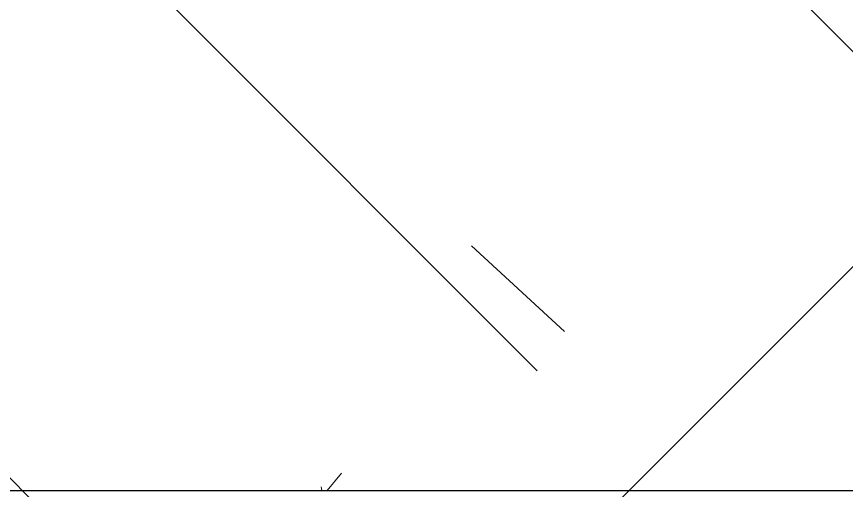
# Model space of a CAD drawing. Header units: millimetres. Extents: x 3774 to 718460, y -768339 to 192544.
# Drawn here: x 513448.6 to 513668.8, y -732511.6 to -732386 of the extents above; entities that cross this region are included whole.
import ezdxf

# ---------------------------------------------------------------- set-up
doc = ezdxf.new("R2010")
doc.units = ezdxf.units.MM
doc.set_wipeout_variables(frame=1)
doc.linetypes.add('XKITLINE00', pattern=[0])
doc.layers.add('000 - 0_HIDE_OBJ_FRAMING_DEF_SUB_1', color=7, linetype='Continuous')
doc.layers.add('Part', color=7, linetype='Continuous', lineweight=0)

# ---------------------------------------------------------------- blocks, each defined once
blk = doc.blocks.new('*A22826573')
at = {"layer": 'Part', "color": 7, "linetype": 'XKITLINE00', "lineweight": 0}
blk.add_line((2577.484961, -165.539902), (2577.484961, -156.347902), dxfattribs=at)
blk = doc.blocks.new('*A20176356')
at = {"layer": 'Part', "color": 7, "linetype": 'XKITLINE00', "lineweight": 0}
blk.add_line((2577.484962, -156.339902), (2577.484962, -165.539902), dxfattribs=at)
blk = doc.blocks.new('W-1-PP19-SE-ENT3_20260407-143459_PP19_ENT3_SE_ELE4')
at = {"color": 7, "lineweight": 0, "xscale": 125, "yscale": 125, "zscale": 125}
for name in ['*A20176356', '*A22826573']:
    blk.add_blockref(name, (-320145.950375, 121992.48775), dxfattribs=at)
blk = doc.blocks.new('*U7984')
at = {"color": 7}
blk.add_wipeout([(0, -500), (11957.346, -500), (11957.346, 0), (0, 0)], dxfattribs=at)
h = blk.add_hatch()
h.set_pattern_fill('EARTH', scale=50, angle=45)
h.paths.add_polyline_path([(0, -500), (11957.346, -500), (11957.346, 0), (0, 0)])
blk = doc.blocks.new('A$C7d5df670')
at = {"layer": '000 - 0_HIDE_OBJ_FRAMING_DEF_SUB_1', "lineweight": 9}
h = blk.add_hatch(dxfattribs=at)
h.set_pattern_fill('FP_38', style=0, pattern_type=2)
h.set_pattern_definition([(50, (17015.24, -101150), (728.7365, -63.7558), [76.2, -838.2]), (355, (17015.24, -101150), (-140.9716, 764.2276), [60.96, -670.56]), (100.451, (17076, -101155.3), (587.77, 700.4668), [64.76, -712.36]), (46.184, (17015.2, -100946.8), (1084.316, -168.171), [114.3, -1257.3]), (96.636, (17105.6, -100960.8), (949.61, 989.71), [97.14, -1068.54]), (351.184, (17015.2, -100946.8), (949.62, 989.701), [91.44, -1005.84]), (21, (17116.84, -100997.6), (606.458, -409.0606), [76.2, -838.2]), (326, (17116.84, -100997.6), (247.2083, 736.753), [60.96, -670.56]), (71.451, (17167.4, -101031.7), (853.6683, 327.6855), [64.76, -712.36]), (37.5, (17015.24, -101150), (12.3547, 338.2201), [33.528, -628.904, 33.528, -647.192, -673.1]), (37.5, (17015.24, -101150), (12.3547, 338.2201), [-1343.152, 33.528, -639.572]), (7.5, (17015.24, -101150), (267.2789, 400.7221), [33.528, -354.584, 33.528, -613.664, -256.54]), (7.5, (17015.24, -101150), (267.2789, 400.7221), [-1035.304, 33.528, -223.012]), (327.5, (16788.68, -101150), (542.3633, -22.91534), [33.528, -220.472, 33.528, -758.952, -1051.56]), (327.5, (16788.68, -101150), (542.3633, -22.91534), [-1046.48, 33.528, -1018.032]), (317.5, (16687.08, -101150), (592.517, 101.707), [33.528, -296.672, 33.528, -492.76, -746.76]), (317.5, (16687.08, -101150), (592.517, 101.707), [-856.488, 33.528, -713.232])])
h.paths.add_polyline_path([(389.74, 0), (9116.5, 0), (9116.5, 150), (-3634.12, 150), (-3634.12, 0), (292.09, 0)])
at = {"layer": '000 - 0_HIDE_OBJ_FRAMING_DEF_SUB_1', "color": 7, "lineweight": 25}
blk.add_line((-3634.12, 0), (9116.5, 0), dxfattribs=at)

msp = doc.modelspace()

# ---------------------------------------------------------------- block references
at = {"color": 7}
msp.add_blockref('W-1-PP19-SE-ENT3_20260407-143459_PP19_ENT3_SE_ELE4', (511531.288, -833866.64), dxfattribs=at)

# ---------------------------------------------------------------- next in the draw order: block references
msp.add_blockref('*U7984', (505514.288, -732356.64), dxfattribs=at)

# ---------------------------------------------------------------- next in the draw order: block references
msp.add_blockref('A$C7d5df670', (506273.101, -732511.64), dxfattribs=at)

doc.saveas('drawing.dxf')
